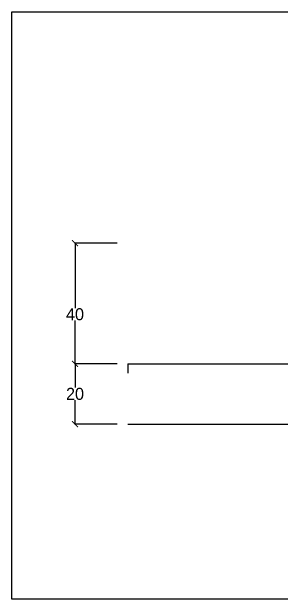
# Model space of a CAD drawing. Header units: inches. Extents: x -108 to 13185, y -10150 to 372.
# Drawn here: x 12853.8 to 12943, y -3471.6 to -3276.8 of the extents above; entities that cross this region are included whole.
import ezdxf

# ---------------------------------------------------------------- set-up
doc = ezdxf.new("R2010")
doc.units = ezdxf.units.IN
doc.header["$MEASUREMENT"] = 0
doc.header["$PDMODE"] = 3
doc.dimstyles.new('Detail Plat Pengikat', dxfattribs={"dimtxt": 4, "dimasz": 2, "dimexe": 0.18, "dimexo": 0.0625, "dimgap": 0.09, "dimtad": 0, "dimtih": 1, "dimtoh": 1, "dimdec": 0, "dimzin": 0, "dimdsep": 46, "dimtxsty": 'Standard', "dimblk": 'ARCHTICK', "dimcen": 0.09, "dimadec": 0, "dimazin": 0, "dimtfac": 1, "dimtdec": 0, "dimtofl": 0, "dimtmove": 0, "dimatfit": 3, "dimfxl": 1, "dimtolj": 1, "dimtzin": 0, "dimarcsym": 0})

# ---------------------------------------------------------------- blocks, each defined once
blk = doc.blocks.new('_ArchTick')
at = {"color": 0, "linetype": 'ByBlock', "const_width": 0.15}
blk.add_lwpolyline([(-0.5, -0.5), (0.5, 0.5)], dxfattribs=at)
blk = doc.blocks.new('*D3')
at = {"color": 0, "lineweight": -2}
for p, q in [((12888.64, -3353.49), (12874.52, -3353.49)), ((12874.7, -3353.49), (12874.7, -3375)), ((12874.7, -3393.49), (12874.7, -3379.18)), ((12888.64, -3393.49), (12874.52, -3393.49))]:
    blk.add_line(p, q, dxfattribs=at)
at = {"layer": 'Defpoints', "color": 0}
for p in [(12888.7, -3353.49), (12874.7, -3393.49), (12888.7, -3393.49)]:
    blk.add_point(p, dxfattribs=at)
at = {"color": 0, "lineweight": -2, "xscale": 2, "yscale": 2, "zscale": 2}
for p, rotation in [((12874.7, -3353.49), 90), ((12874.7, -3393.49), 270)]:
    blk.add_blockref('_ArchTick', p, dxfattribs=dict(at, rotation=rotation))
at = {"color": 0, "insert": (12874.7, -3377.09), "char_height": 4, "attachment_point": 5}
blk.add_mtext('\\A1;40', dxfattribs=at)
blk = doc.blocks.new('*D4')
at = {"color": 0, "lineweight": -2}
for p, q in [((12888.64, -3393.49), (12874.52, -3393.49)), ((12874.7, -3393.49), (12874.7, -3401.4)), ((12874.7, -3413.49), (12874.7, -3405.58)), ((12888.64, -3413.49), (12874.52, -3413.49))]:
    blk.add_line(p, q, dxfattribs=at)
at = {"layer": 'Defpoints', "color": 0}
for p in [(12888.7, -3393.49), (12874.7, -3413.49), (12888.7, -3413.49)]:
    blk.add_point(p, dxfattribs=at)
at = {"color": 0, "lineweight": -2, "xscale": 2, "yscale": 2, "zscale": 2}
for p, rotation in [((12874.7, -3393.49), 90), ((12874.7, -3413.49), 270)]:
    blk.add_blockref('_ArchTick', p, dxfattribs=dict(at, rotation=rotation))
at = {"color": 0, "insert": (12874.7, -3403.49), "char_height": 4, "attachment_point": 5}
blk.add_mtext('\\A1;20', dxfattribs=at)

msp = doc.modelspace()

# ---------------------------------------------------------------- linework, layer by layer
for p, q in [((12853.76, -3276.79), (13183.8, -3276.79)), ((12853.76, -3471.55), (12853.76, -3276.79)), ((12892.21, -3393.49), (12992.21, -3393.49)), ((12892.21, -3393.49), (12892.21, -3396.59)), ((12892.21, -3413.49), (12992.21, -3413.49)), ((13183.8, -3471.55), (12853.76, -3471.55))]:
    msp.add_line(p, q)

# ---------------------------------------------------------------- dimensions: what is measured, and where the dimension line sits
dim = msp.add_linear_dim(base=(12874.7, -3393.49), p1=(12888.7, -3353.49), p2=(12888.7, -3393.49), angle=90, dimstyle='Detail Plat Pengikat')
dim.commit()
dim.dimension.update_dxf_attribs({"geometry": '*D3', "text_midpoint": (12874.7, -3377.09), "dimtype": 160})
dim = msp.add_linear_dim(base=(12874.7, -3413.49), p1=(12888.7, -3393.49), p2=(12888.7, -3413.49), angle=90, dimstyle='Detail Plat Pengikat')
dim.commit()
dim.dimension.update_dxf_attribs({"geometry": '*D4', "text_midpoint": (12874.7, -3403.49)})

doc.saveas('drawing.dxf')
